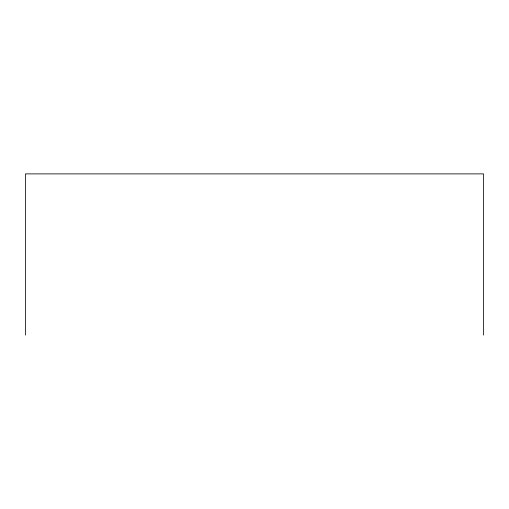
<?xml version="1.0" encoding="UTF-8"?>
<svg xmlns="http://www.w3.org/2000/svg" width="509" height="509" viewBox="0 0 509 509"><rect width="100%" height="100%" fill="white"/><g stroke="black" fill="none" stroke-linecap="round" stroke-linejoin="round"><path stroke-width="0.76" d="M483.55 335.113L483.55 173.887L25.45 173.887L25.45 335.113"/></g></svg>
